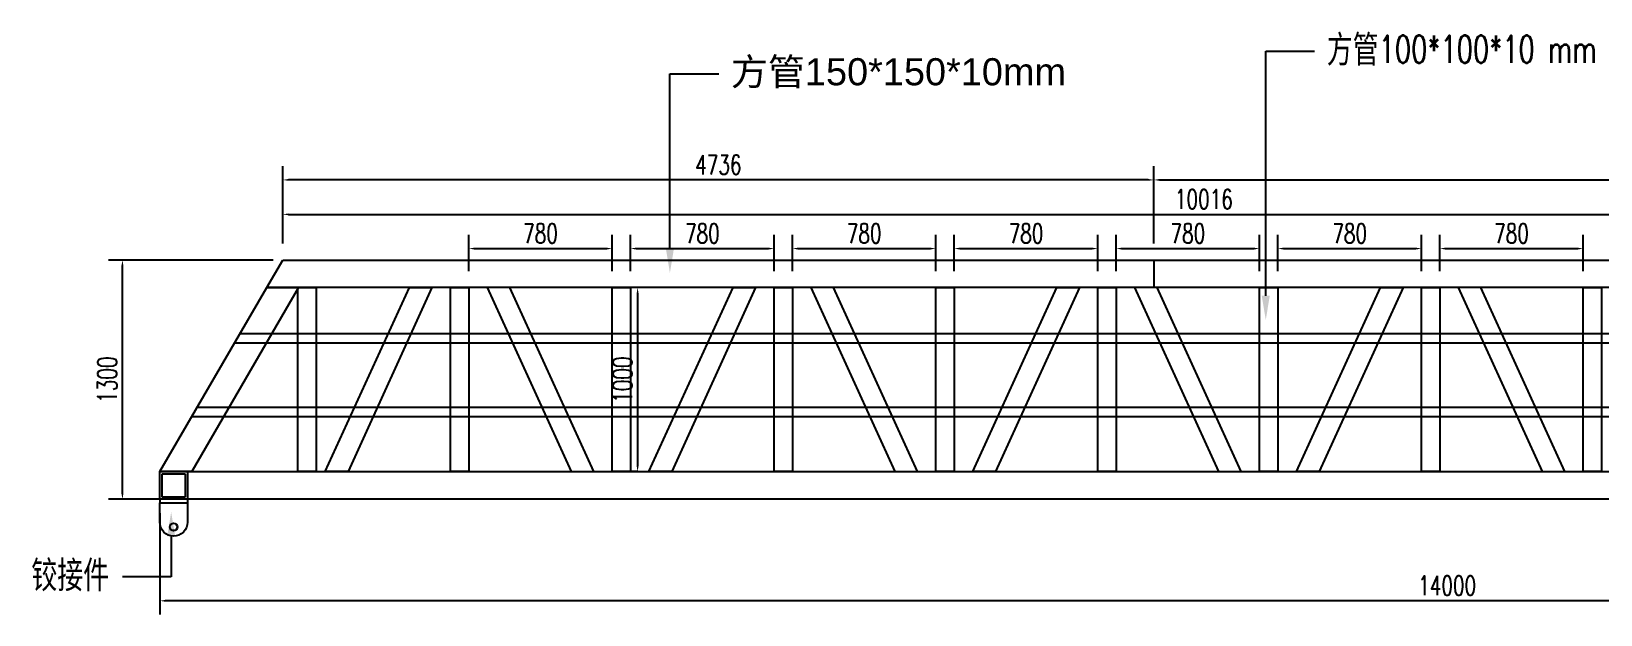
# Model space of a CAD drawing. Header units: millimetres. Extents: x -1612139 to -1300424, y 1145038 to 1536160.
# Drawn here: x -1525152 to -1516619, y 1164257 to 1167427 of the extents above; entities that cross this region are included whole.
import ezdxf
from ezdxf import colors
from ezdxf.entities.mleader import LeaderData, LeaderLine
from ezdxf.math import Vec2, Vec3

# ---------------------------------------------------------------- set-up
doc = ezdxf.new("R2010")
doc.units = ezdxf.units.MM
doc.header["$LTSCALE"] = 1000
doc.layers.get('0').update_dxf_attribs({"linetype": 'CONTINUOUS'})
doc.layers.get('DEFPOINTS').update_dxf_attribs({"linetype": 'CONTINUOUS'})
for name, color, linetype in [('PUB_DIM', 3, 'CONTINUOUS'), ('track level', 7, 'CONTINUOUS'), ('W-STEEL_FRAME钢架', 3, 'CONTINUOUS'), ('W-STEEL_KEEL钢龙骨', 5, 'CONTINUOUS'), ('尺寸', 6, 'CONTINUOUS'), ('方管150X150X12', 3, 'CONTINUOUS')]:
    doc.layers.add(name, color=color, linetype=linetype)
doc.layers.add('成片房屋', color=1, linetype='CONTINUOUS', lineweight=0)
doc.styles.add('M', font='arial.ttf')
doc.styles.get("Standard").update_dxf_attribs({"font": 'simplex.shx', "width": 0.7, "bigfont": 'hztxt.shx'})
doc.styles.add('STANDARD_T3', font='simplex.shx', dxfattribs={"width": 0.7, "bigfont": 'gbcbig.shx'})
doc.dimstyles.new('W&&30', dxfattribs={"dimtxt": 105, "dimasz": 30, "dimexe": 75, "dimexo": 90, "dimgap": 30, "dimtad": 1, "dimdec": 0, "dimzin": 0, "dimdsep": 46, "dimtxsty": 'STANDARD_T3', "dimcen": 0.09, "dimclrd": 1, "dimclre": 1, "dimclrt": 7, "dimazin": 2, "dimtfac": 1, "dimtdec": 0, "dimtix": 1, "dimtmove": 2, "dimatfit": 3, "dimfxl": 100, "dimtolj": 1, "dimtzin": 0, "dimarcsym": 0})

# ---------------------------------------------------------------- blocks, each defined once
blk = doc.blocks.new('*D299')
at = {"layer": 'DEFPOINTS', "color": 0, "transparency": 16777216}
for p in [(-1524656.4, 1166184.1), (-1523746.7, 1166184.1), (-1523746.7, 1164884.1)]:
    blk.add_point(p, dxfattribs=at)
at = {"layer": '成片房屋', "color": 1, "lineweight": -2, "transparency": 16777216}
for p, q in [((-1523836.7, 1166184.1), (-1524731.4, 1166184.1)), ((-1524656.4, 1164914.1), (-1524656.4, 1166154.1)), ((-1523836.7, 1164884.1), (-1524731.4, 1164884.1))]:
    blk.add_line(p, q, dxfattribs=at)
at = {"layer": '成片房屋', "color": 1, "transparency": 16777216}
for points in [[(-1524661.4, 1166154.1), (-1524651.4, 1166154.1), (-1524656.4, 1166184.1)], [(-1524661.4, 1164914.1), (-1524651.4, 1164914.1), (-1524656.4, 1164884.1)]]:
    blk.add_solid(points, dxfattribs=at)
at = {"layer": '成片房屋', "color": 7, "transparency": 16777216, "insert": (-1524738.9, 1165534.1), "char_height": 105, "attachment_point": 5, "rotation": 90, "style": 'STANDARD_T3'}
blk.add_mtext('\\A1;1300', dxfattribs=at)
blk = doc.blocks.new('*D276')
at = {"layer": 'DEFPOINTS', "color": 0, "transparency": 16777216}
for p in [(-1521993.2, 1166246.4), (-1522773.2, 1166034.1), (-1521993.2, 1166034.1)]:
    blk.add_point(p, dxfattribs=at)
at = {"layer": '成片房屋', "color": 1, "lineweight": -2, "transparency": 16777216}
for p, q in [((-1522773.2, 1166124.1), (-1522773.2, 1166321.4)), ((-1521993.2, 1166124.1), (-1521993.2, 1166321.4)), ((-1522743.2, 1166246.4), (-1522023.2, 1166246.4))]:
    blk.add_line(p, q, dxfattribs=at)
at = {"layer": '成片房屋', "color": 1, "transparency": 16777216}
for points in [[(-1522743.2, 1166251.4), (-1522743.2, 1166241.4), (-1522773.2, 1166246.4)], [(-1522023.2, 1166251.4), (-1522023.2, 1166241.4), (-1521993.2, 1166246.4)]]:
    blk.add_solid(points, dxfattribs=at)
at = {"layer": '成片房屋', "color": 7, "transparency": 16777216, "insert": (-1522383.2, 1166328.9), "char_height": 105, "attachment_point": 5, "style": 'STANDARD_T3'}
blk.add_mtext('\\A1;780', dxfattribs=at)
blk = doc.blocks.new('*D277')
at = {"layer": 'DEFPOINTS', "color": 0, "transparency": 16777216}
for p in [(-1521113.2, 1166246.4), (-1521893.2, 1166034.1), (-1521113.2, 1166034.1)]:
    blk.add_point(p, dxfattribs=at)
at = {"layer": '成片房屋', "color": 1, "lineweight": -2, "transparency": 16777216}
for p, q in [((-1521893.2, 1166124.1), (-1521893.2, 1166321.4)), ((-1521113.2, 1166124.1), (-1521113.2, 1166321.4)), ((-1521863.2, 1166246.4), (-1521143.2, 1166246.4))]:
    blk.add_line(p, q, dxfattribs=at)
at = {"layer": '成片房屋', "color": 1, "transparency": 16777216}
for points in [[(-1521863.2, 1166251.4), (-1521863.2, 1166241.4), (-1521893.2, 1166246.4)], [(-1521143.2, 1166251.4), (-1521143.2, 1166241.4), (-1521113.2, 1166246.4)]]:
    blk.add_solid(points, dxfattribs=at)
at = {"layer": '成片房屋', "color": 7, "transparency": 16777216, "insert": (-1521503.2, 1166328.9), "char_height": 105, "attachment_point": 5, "style": 'STANDARD_T3'}
blk.add_mtext('\\A1;780', dxfattribs=at)
blk = doc.blocks.new('*D278')
at = {"layer": 'DEFPOINTS', "color": 0, "transparency": 16777216}
for p in [(-1520233.2, 1166246.4), (-1521013.2, 1166034.1), (-1520233.2, 1166034.1)]:
    blk.add_point(p, dxfattribs=at)
at = {"layer": '成片房屋', "color": 1, "lineweight": -2, "transparency": 16777216}
for p, q in [((-1521013.2, 1166124.1), (-1521013.2, 1166321.4)), ((-1520233.2, 1166124.1), (-1520233.2, 1166321.4)), ((-1520983.2, 1166246.4), (-1520263.2, 1166246.4))]:
    blk.add_line(p, q, dxfattribs=at)
at = {"layer": '成片房屋', "color": 1, "transparency": 16777216}
for points in [[(-1520983.2, 1166251.4), (-1520983.2, 1166241.4), (-1521013.2, 1166246.4)], [(-1520263.2, 1166251.4), (-1520263.2, 1166241.4), (-1520233.2, 1166246.4)]]:
    blk.add_solid(points, dxfattribs=at)
at = {"layer": '成片房屋', "color": 7, "transparency": 16777216, "insert": (-1520623.2, 1166328.9), "char_height": 105, "attachment_point": 5, "style": 'STANDARD_T3'}
blk.add_mtext('\\A1;780', dxfattribs=at)
blk = doc.blocks.new('*D279')
at = {"layer": 'DEFPOINTS', "color": 0, "transparency": 16777216}
for p in [(-1519353.2, 1166246.4), (-1520133.2, 1166034.1), (-1519353.2, 1166034.1)]:
    blk.add_point(p, dxfattribs=at)
at = {"layer": '成片房屋', "color": 1, "lineweight": -2, "transparency": 16777216}
for p, q in [((-1520133.2, 1166124.1), (-1520133.2, 1166321.4)), ((-1519353.2, 1166124.1), (-1519353.2, 1166321.4)), ((-1520103.2, 1166246.4), (-1519383.2, 1166246.4))]:
    blk.add_line(p, q, dxfattribs=at)
at = {"layer": '成片房屋', "color": 1, "transparency": 16777216}
for points in [[(-1520103.2, 1166251.4), (-1520103.2, 1166241.4), (-1520133.2, 1166246.4)], [(-1519383.2, 1166251.4), (-1519383.2, 1166241.4), (-1519353.2, 1166246.4)]]:
    blk.add_solid(points, dxfattribs=at)
at = {"layer": '成片房屋', "color": 7, "transparency": 16777216, "insert": (-1519743.2, 1166328.9), "char_height": 105, "attachment_point": 5, "style": 'STANDARD_T3'}
blk.add_mtext('\\A1;780', dxfattribs=at)
blk = doc.blocks.new('*D280')
at = {"layer": 'DEFPOINTS', "color": 0, "transparency": 16777216}
for p in [(-1518473.2, 1166246.4), (-1519253.2, 1166034.1), (-1518473.2, 1166034.1)]:
    blk.add_point(p, dxfattribs=at)
at = {"layer": '成片房屋', "color": 1, "lineweight": -2, "transparency": 16777216}
for p, q in [((-1519253.2, 1166124.1), (-1519253.2, 1166321.4)), ((-1518473.2, 1166124.1), (-1518473.2, 1166321.4)), ((-1519223.2, 1166246.4), (-1518503.2, 1166246.4))]:
    blk.add_line(p, q, dxfattribs=at)
at = {"layer": '成片房屋', "color": 1, "transparency": 16777216}
for points in [[(-1519223.2, 1166251.4), (-1519223.2, 1166241.4), (-1519253.2, 1166246.4)], [(-1518503.2, 1166251.4), (-1518503.2, 1166241.4), (-1518473.2, 1166246.4)]]:
    blk.add_solid(points, dxfattribs=at)
at = {"layer": '成片房屋', "color": 7, "transparency": 16777216, "insert": (-1518863.2, 1166328.9), "char_height": 105, "attachment_point": 5, "style": 'STANDARD_T3'}
blk.add_mtext('\\A1;780', dxfattribs=at)
blk = doc.blocks.new('*D281')
at = {"layer": 'DEFPOINTS', "color": 0, "transparency": 16777216}
for p in [(-1517593.2, 1166246.4), (-1518373.2, 1166034.1), (-1517593.2, 1166034.1)]:
    blk.add_point(p, dxfattribs=at)
at = {"layer": '成片房屋', "color": 1, "lineweight": -2, "transparency": 16777216}
for p, q in [((-1518373.2, 1166124.1), (-1518373.2, 1166321.4)), ((-1517593.2, 1166124.1), (-1517593.2, 1166321.4)), ((-1518343.2, 1166246.4), (-1517623.2, 1166246.4))]:
    blk.add_line(p, q, dxfattribs=at)
at = {"layer": '成片房屋', "color": 1, "transparency": 16777216}
for points in [[(-1518343.2, 1166251.4), (-1518343.2, 1166241.4), (-1518373.2, 1166246.4)], [(-1517623.2, 1166251.4), (-1517623.2, 1166241.4), (-1517593.2, 1166246.4)]]:
    blk.add_solid(points, dxfattribs=at)
at = {"layer": '成片房屋', "color": 7, "transparency": 16777216, "insert": (-1517983.2, 1166328.9), "char_height": 105, "attachment_point": 5, "style": 'STANDARD_T3'}
blk.add_mtext('\\A1;780', dxfattribs=at)
blk = doc.blocks.new('*D282')
at = {"layer": 'DEFPOINTS', "color": 0, "transparency": 16777216}
for p in [(-1516713.2, 1166246.4), (-1517493.2, 1166034.1), (-1516713.2, 1166034.1)]:
    blk.add_point(p, dxfattribs=at)
at = {"layer": '成片房屋', "color": 1, "lineweight": -2, "transparency": 16777216}
for p, q in [((-1517493.2, 1166124.1), (-1517493.2, 1166321.4)), ((-1516713.2, 1166124.1), (-1516713.2, 1166321.4)), ((-1517463.2, 1166246.4), (-1516743.2, 1166246.4))]:
    blk.add_line(p, q, dxfattribs=at)
at = {"layer": '成片房屋', "color": 1, "transparency": 16777216}
for points in [[(-1517463.2, 1166251.4), (-1517463.2, 1166241.4), (-1517493.2, 1166246.4)], [(-1516743.2, 1166251.4), (-1516743.2, 1166241.4), (-1516713.2, 1166246.4)]]:
    blk.add_solid(points, dxfattribs=at)
at = {"layer": '成片房屋', "color": 7, "transparency": 16777216, "insert": (-1517103.2, 1166328.9), "char_height": 105, "attachment_point": 5, "style": 'STANDARD_T3'}
blk.add_mtext('\\A1;780', dxfattribs=at)
blk = doc.blocks.new('*D290')
at = {"layer": 'DEFPOINTS', "color": 0, "transparency": 16777216}
for p in [(-1521763.2, 1166034.1), (-1521855.1, 1165034.1), (-1521763.2, 1165034.1)]:
    blk.add_point(p, dxfattribs=at)
at = {"layer": '成片房屋', "color": 1, "lineweight": -2, "transparency": 16777216}
for p, q in [((-1521853.2, 1166034.1), (-1521930.1, 1166034.1)), ((-1521855.1, 1166004.1), (-1521855.1, 1165064.1)), ((-1521853.2, 1165034.1), (-1521930.1, 1165034.1))]:
    blk.add_line(p, q, dxfattribs=at)
at = {"layer": '成片房屋', "color": 1, "transparency": 16777216}
for points in [[(-1521860.1, 1166004.1), (-1521850.1, 1166004.1), (-1521855.1, 1166034.1)], [(-1521860.1, 1165064.1), (-1521850.1, 1165064.1), (-1521855.1, 1165034.1)]]:
    blk.add_solid(points, dxfattribs=at)
at = {"layer": '成片房屋', "color": 7, "transparency": 16777216, "insert": (-1521937.6, 1165534.1), "char_height": 105, "attachment_point": 5, "rotation": 90, "style": 'STANDARD_T3'}
blk.add_mtext('\\A1;1000', dxfattribs=at)
blk = doc.blocks.new('*D291')
at = {"layer": 'DEFPOINTS', "color": 0, "transparency": 16777216}
for p in [(-1510453.2, 1166184.1), (-1524453.2, 1164897.9), (-1524453.2, 1164332.4)]:
    blk.add_point(p, dxfattribs=at)
at = {"layer": '成片房屋', "color": 1, "lineweight": -2, "transparency": 16777216}
for p, q in [((-1510453.2, 1166094.1), (-1510453.2, 1164257.4)), ((-1524453.2, 1164807.9), (-1524453.2, 1164257.4)), ((-1510483.2, 1164332.4), (-1524423.2, 1164332.4))]:
    blk.add_line(p, q, dxfattribs=at)
at = {"layer": '成片房屋', "color": 1, "transparency": 16777216}
for points in [[(-1524423.2, 1164337.4), (-1524423.2, 1164327.4), (-1524453.2, 1164332.4)], [(-1510483.2, 1164337.4), (-1510483.2, 1164327.4), (-1510453.2, 1164332.4)]]:
    blk.add_solid(points, dxfattribs=at)
at = {"layer": '成片房屋', "color": 7, "transparency": 16777216, "insert": (-1517453.2, 1164414.9), "char_height": 105, "attachment_point": 5, "style": 'STANDARD_T3'}
blk.add_mtext('\\A1;14000', dxfattribs=at)
blk = doc.blocks.new('*D292')
at = {"layer": 'DEFPOINTS', "color": 0, "transparency": 16777216}
for p in [(-1513768.2, 1166432.4), (-1523784, 1166184.1), (-1513768.2, 1166184.1)]:
    blk.add_point(p, dxfattribs=at)
at = {"layer": '成片房屋', "color": 1, "lineweight": -2, "transparency": 16777216}
for p, q in [((-1523784, 1166274.1), (-1523784, 1166507.4)), ((-1513768.2, 1166274.1), (-1513768.2, 1166507.4)), ((-1523754, 1166432.4), (-1513798.2, 1166432.4))]:
    blk.add_line(p, q, dxfattribs=at)
at = {"layer": '成片房屋', "color": 1, "transparency": 16777216}
for points in [[(-1523754, 1166437.4), (-1523754, 1166427.4), (-1523784, 1166432.4)], [(-1513798.2, 1166437.4), (-1513798.2, 1166427.4), (-1513768.2, 1166432.4)]]:
    blk.add_solid(points, dxfattribs=at)
at = {"layer": '成片房屋', "color": 7, "transparency": 16777216, "insert": (-1518776.1, 1166514.9), "char_height": 105, "attachment_point": 5, "style": 'STANDARD_T3'}
blk.add_mtext('\\A1;10016', dxfattribs=at)
blk = doc.blocks.new('*D350')
at = {"layer": 'DEFPOINTS', "color": 0, "transparency": 16777216}
for p in [(-1510453.2, 1166619.6), (-1519048.2, 1166184.1), (-1510453.2, 1166184.1)]:
    blk.add_point(p, dxfattribs=at)
at = {"layer": '成片房屋', "color": 1, "lineweight": -2, "transparency": 16777216}
for p, q in [((-1519048.2, 1166274.1), (-1519048.2, 1166694.6)), ((-1510453.2, 1166274.1), (-1510453.2, 1166694.6)), ((-1519018.2, 1166619.6), (-1510483.2, 1166619.6))]:
    blk.add_line(p, q, dxfattribs=at)
at = {"layer": '成片房屋', "color": 1, "transparency": 16777216}
for points in [[(-1519018.2, 1166624.6), (-1519018.2, 1166614.6), (-1519048.2, 1166619.6)], [(-1510483.2, 1166624.6), (-1510483.2, 1166614.6), (-1510453.2, 1166619.6)]]:
    blk.add_solid(points, dxfattribs=at)
at = {"layer": '成片房屋', "color": 7, "transparency": 16777216, "insert": (-1514750.7, 1166702.1), "char_height": 105, "attachment_point": 5, "style": 'STANDARD_T3'}
blk.add_mtext('\\A1;8595', dxfattribs=at)
blk = doc.blocks.new('*D294')
at = {"layer": 'DEFPOINTS', "color": 0, "transparency": 16777216}
for p in [(-1523784, 1166619.6), (-1523784, 1166184.1), (-1519048.2, 1166184.1)]:
    blk.add_point(p, dxfattribs=at)
at = {"layer": '成片房屋', "color": 1, "lineweight": -2, "transparency": 16777216}
for p, q in [((-1523784, 1166274.1), (-1523784, 1166694.6)), ((-1519048.2, 1166274.1), (-1519048.2, 1166694.6)), ((-1519078.2, 1166619.6), (-1523754, 1166619.6))]:
    blk.add_line(p, q, dxfattribs=at)
at = {"layer": '成片房屋', "color": 1, "transparency": 16777216}
for points in [[(-1523754, 1166624.6), (-1523754, 1166614.6), (-1523784, 1166619.6)], [(-1519078.2, 1166624.6), (-1519078.2, 1166614.6), (-1519048.2, 1166619.6)]]:
    blk.add_solid(points, dxfattribs=at)
at = {"layer": '成片房屋', "color": 7, "transparency": 16777216, "insert": (-1521416.1, 1166702.1), "char_height": 105, "attachment_point": 5, "style": 'STANDARD_T3'}
blk.add_mtext('\\A1;4736', dxfattribs=at)
blk = doc.blocks.new('YQT')
at = {"color": 1}
for radius in [21, 20]:
    blk.add_circle((0, -150.5), radius, dxfattribs=at)
at = {"layer": 'track level', "color": 1}
for p, q in [((75, 0), (-75, 0)), ((-75, 0), (-75, -20)), ((75, 0), (75, -20)), ((-75, -20), (75, -20))]:
    blk.add_line(p, q, dxfattribs=at)
blk.add_lwpolyline([(-75, -20), (75, -20), (75, -125, -0.414214), (0, -200), (0, -200, -0.414214), (-75, -125)], format="xyb", close=True, dxfattribs=at)

msp = doc.modelspace()

# ---------------------------------------------------------------- linework, layer by layer
at = {"layer": 'W-STEEL_FRAME钢架', "color": 2}
for points in [[(-1523703.2, 1166034.1), (-1523603.2, 1166034.1), (-1523603.2, 1165034.1), (-1523703.2, 1165034.1)], [(-1523429.6, 1165034.1), (-1523553.2, 1165034.1), (-1523096.3, 1166034.1), (-1522973.2, 1166034.1)], [(-1522873.2, 1166034.1), (-1522773.2, 1166034.1), (-1522773.2, 1165034.1), (-1522873.2, 1165034.1)], [(-1522216.7, 1165034.1), (-1522093.2, 1165034.1), (-1522550, 1166034.1), (-1522673.2, 1166034.1)], [(-1521993.2, 1166034.1), (-1521893.2, 1166034.1), (-1521893.2, 1165034.1), (-1521993.2, 1165034.1)], [(-1521669.6, 1165034.1), (-1521793.2, 1165034.1), (-1521336.3, 1166034.1), (-1521213.2, 1166034.1)], [(-1521113.2, 1166034.1), (-1521013.2, 1166034.1), (-1521013.2, 1165034.1), (-1521113.2, 1165034.1)], [(-1520456.7, 1165034.1), (-1520333.2, 1165034.1), (-1520790, 1166034.1), (-1520913.2, 1166034.1)], [(-1520233.2, 1166034.1), (-1520133.2, 1166034.1), (-1520133.2, 1165034.1), (-1520233.2, 1165034.1)], [(-1519909.6, 1165034.1), (-1520033.2, 1165034.1), (-1519576.3, 1166034.1), (-1519453.2, 1166034.1)], [(-1519353.2, 1166034.1), (-1519253.2, 1166034.1), (-1519253.2, 1165034.1), (-1519353.2, 1165034.1)], [(-1518696.7, 1165034.1), (-1518573.2, 1165034.1), (-1519030, 1166034.1), (-1519153.2, 1166034.1)], [(-1518473.2, 1166034.1), (-1518373.2, 1166034.1), (-1518373.2, 1165034.1), (-1518473.2, 1165034.1)], [(-1518149.6, 1165034.1), (-1518273.2, 1165034.1), (-1517816.3, 1166034.1), (-1517693.2, 1166034.1)], [(-1517593.2, 1166034.1), (-1517493.2, 1166034.1), (-1517493.2, 1165034.1), (-1517593.2, 1165034.1)], [(-1516936.7, 1165034.1), (-1516813.2, 1165034.1), (-1517270, 1166034.1), (-1517393.2, 1166034.1)], [(-1516713.2, 1166034.1), (-1516613.2, 1166034.1), (-1516613.2, 1165034.1), (-1516713.2, 1165034.1)]]:
    msp.add_lwpolyline(points, close=True, dxfattribs=at)
at = {"layer": 'W-STEEL_KEEL钢龙骨', "color": 4}
for p, q in [((-1524016.8, 1165784.1), (-1510453.2, 1165784.1)), ((-1524045.9, 1165734.1), (-1510453.2, 1165734.1)), ((-1524278.6, 1165334.1), (-1510453.2, 1165334.1)), ((-1524249.5, 1165384.1), (-1510453.2, 1165384.1))]:
    msp.add_line(p, q, dxfattribs=at)
at = {"layer": '尺寸', "color": 0}
msp.add_line((-1519048.2, 1166184.1), (-1519048.2, 1166034.1), dxfattribs=at)
at = {"layer": '方管150X150X12'}
for points in [[(-1523784, 1166184.1), (-1510453.2, 1166184.1), (-1510453.2, 1166034.1), (-1523871.3, 1166034.1)], [(-1524279.6, 1165034.1), (-1524453.2, 1165034.1), (-1523871.3, 1166034.1), (-1523698.2, 1166034.1)], [(-1524453.2, 1164884.1), (-1524453.2, 1165034.1), (-1510453.2, 1165034.1), (-1510453.2, 1164884.1)]]:
    msp.add_lwpolyline(points, close=True, dxfattribs=at)
for points in [[(-1524450.2, 1165034.1), (-1524306.2, 1165034.1, -0.414214), (-1524303.2, 1165031.1), (-1524303.2, 1164887.1, -0.414214), (-1524306.2, 1164884.1), (-1524450.2, 1164884.1, -0.414214), (-1524453.2, 1164887.1), (-1524453.2, 1165031.1, -0.414214)], [(-1524438.2, 1165022.1), (-1524318.2, 1165022.1, -0.414214), (-1524315.2, 1165019.1), (-1524315.2, 1164899.1, -0.414214), (-1524318.2, 1164896.1), (-1524438.2, 1164896.1, -0.414214), (-1524441.2, 1164899.1), (-1524441.2, 1165019.1, -0.414214)]]:
    msp.add_lwpolyline(points, format="xyb", close=True, dxfattribs=at)

# ---------------------------------------------------------------- block references
at = {"layer": 'PUB_DIM'}
msp.add_blockref('YQT', (-1524378.2, 1164884.1), dxfattribs=at)

# ---------------------------------------------------------------- dimensions: what is measured, and where the dimension line sits
at = {"layer": '成片房屋', "color": 1}
for base, p1, p2, picture, middle in [((-1523784, 1166619.6), (-1519048.2, 1166184.1), (-1523784, 1166184.1), '*D294', (-1521416.1, 1166702.1)), ((-1510453.2, 1166619.6), (-1519048.2, 1166184.1), (-1510453.2, 1166184.1), '*D350', (-1514750.7, 1166702.1)), ((-1513768.2, 1166432.4), (-1523784, 1166184.1), (-1513768.2, 1166184.1), '*D292', (-1518776.1, 1166514.9)), ((-1521993.2, 1166246.4), (-1522773.2, 1166034.1), (-1521993.2, 1166034.1), '*D276', (-1522383.2, 1166328.9)), ((-1521113.2, 1166246.4), (-1521893.2, 1166034.1), (-1521113.2, 1166034.1), '*D277', (-1521503.2, 1166328.9)), ((-1520233.2, 1166246.4), (-1521013.2, 1166034.1), (-1520233.2, 1166034.1), '*D278', (-1520623.2, 1166328.9)), ((-1519353.2, 1166246.4), (-1520133.2, 1166034.1), (-1519353.2, 1166034.1), '*D279', (-1519743.2, 1166328.9)), ((-1518473.2, 1166246.4), (-1519253.2, 1166034.1), (-1518473.2, 1166034.1), '*D280', (-1518863.2, 1166328.9)), ((-1517593.2, 1166246.4), (-1518373.2, 1166034.1), (-1517593.2, 1166034.1), '*D281', (-1517983.2, 1166328.9)), ((-1516713.2, 1166246.4), (-1517493.2, 1166034.1), (-1516713.2, 1166034.1), '*D282', (-1517103.2, 1166328.9)), ((-1524453.2, 1164332.4), (-1510453.2, 1166184.1), (-1524453.2, 1164897.9), '*D291', (-1517453.2, 1164414.9))]:
    dim = msp.add_linear_dim(base=base, p1=p1, p2=p2, dimstyle='W&&30', dxfattribs=at)
    dim.commit()
    dim.dimension.update_dxf_attribs({"geometry": picture, "text_midpoint": middle})
dim = msp.add_linear_dim(base=(-1524656.4, 1166184.1), p1=(-1523746.7, 1164884.1), p2=(-1523746.7, 1166184.1), angle=90, dimstyle='W&&30', dxfattribs=at)
dim.commit()
dim.dimension.update_dxf_attribs({"geometry": '*D299', "text_midpoint": (-1524738.9, 1165534.1)})
dim = msp.add_aligned_dim(p1=(-1521763.2, 1166034.1), p2=(-1521763.2, 1165034.1), distance=-91.9, dimstyle='W&&30', dxfattribs=at)
dim.commit()
dim.dimension.update_dxf_attribs({"geometry": '*D290', "text_midpoint": (-1521937.6, 1165534.1)})

# ---------------------------------------------------------------- leaders
at = {"color": 3}
ml = msp.add_multileader_mtext('Standard', dxfattribs=at)
ml.set_content('{\\fSimSun|b0|i0|c134|p2;方管}100*100*10 mm', color=3)
ml.set_leader_properties()
ml.build(insert=Vec2(0, 0))
ml.multileader.update_dxf_attribs({"arrow_head_size": 132.7})
ctx = ml.context
ctx.base_point, ctx.char_height, ctx.arrow_head_size, ctx.landing_gap_size, ctx.plane_origin = Vec3(-1518174, 1167319.5), 147.456, 132.7, 66.4, Vec3(-1518689.5, 1173634.9)
notes = []
notes.append((ctx, [(0, (1, 1, 0), (-1518439.5, 1167319.5), (1, 0), 265.4, [(0, [(-1518439.5, 1165857.8)], 0, [])])]))
ctx.mtext.insert, ctx.mtext.flow_direction = Vec3(-1518107.7, 1167403.9), 5
ml = msp.add_multileader_mtext('Standard', dxfattribs=at)
ml.set_content('{\\fSimSun|b0|i0|c134|p2;方管}150*150*10mm', color=3, style='M')
ml.set_leader_properties()
ml.build(insert=Vec2(0, 0))
ml.multileader.update_dxf_attribs({"arrow_head_size": 132.7})
ctx = ml.context
ctx.base_point, ctx.char_height, ctx.arrow_head_size, ctx.landing_gap_size, ctx.plane_origin = Vec3(-1521414.1, 1167196.7), 147.456, 132.7, 66.4, Vec3(-1522179.5, 1173513)
notes.append((ctx, [(0, (1, 1, 0), (-1521679.5, 1167196.7), (1, 0), 265.4, [(0, [(-1521679.5, 1166113.6)], 0, [])])]))
ctx.mtext.insert, ctx.mtext.flow_direction = Vec3(-1521347.7, 1167281.1), 5
ml = msp.add_multileader_mtext('Standard', dxfattribs=at)
ml.set_content('{\\fSimSun|b0|i0|c134|p2;铰接件}', color=3)
ml.set_leader_properties()
ml.build(insert=Vec2(0, 0))
ml.multileader.update_dxf_attribs({"dogleg_length": 265.4, "arrow_head_size": 132.7})
ctx = ml.context
ctx.base_point, ctx.char_height, ctx.arrow_head_size, ctx.landing_gap_size, ctx.plane_origin = Vec3(-1525217.9, 1164463.4), 147.456, 132.7, 66.4, Vec3(-1525016.4, 1168763.8)
notes.append((ctx, [(0, (1, 1, 0), (-1524391.4, 1164463.4), (-1, 0), 265.4, [(0, [(-1524391.4, 1164815.4)], 0, [])])]))
ctx.mtext.insert, ctx.mtext.flow_direction = Vec3(-1525151.5, 1164547.8), 5
for ctx, leaders in notes:
    for number, flags, end, landing, length, lines in leaders:
        leader = LeaderData()
        leader.index, (leader.has_last_leader_line, leader.has_dogleg_vector, leader.attachment_direction) = number, flags
        leader.last_leader_point, leader.dogleg_vector, leader.dogleg_length = Vec3(end), Vec3(landing), length
        for number, points, colour, breaks in lines:
            line = LeaderLine()
            line.index, line.vertices, line.color, line.breaks = number, Vec3.list(points), colors.encode_raw_color(colour), breaks
            leader.lines.append(line)
        ctx.leaders.append(leader)

doc.saveas('drawing.dxf')
